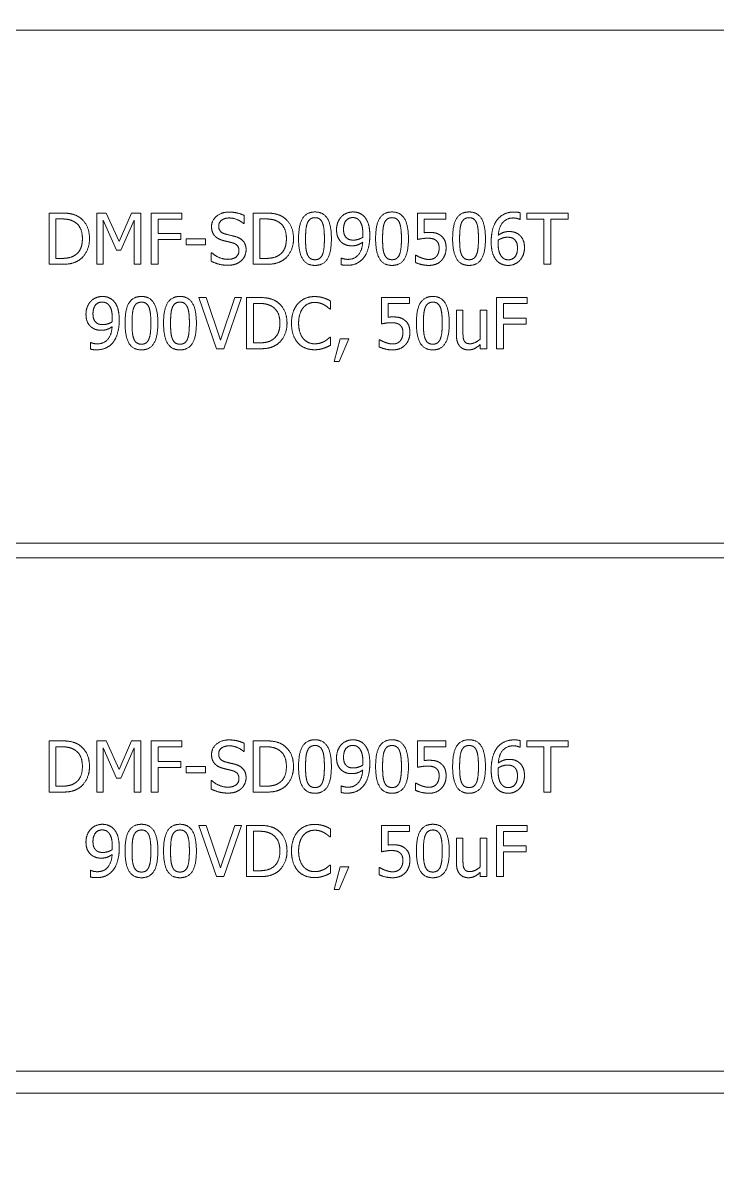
# Model space of a CAD drawing. Header units: millimetres. Extents: x 0 to 8410, y 0 to 5940.
# Drawn here: x 3382.9 to 3430.3, y 3907 to 3984.4 of the extents above; entities that cross this region are included whole.
import ezdxf

# ---------------------------------------------------------------- set-up
doc = ezdxf.new("R2010")
doc.units = ezdxf.units.MM
doc.header["$LTSCALE"] = 10
doc.layers.add('가시적인 것(ISO)', color=3, linetype='Continuous', lineweight=5, true_color=0x00ff00)
doc.layers.add('해치(ISO)', color=7, linetype='Continuous', lineweight=5)

msp = doc.modelspace()

# ---------------------------------------------------------------- hatches: boundary and pattern name
at = {"layer": '해치(ISO)'}
h = msp.add_hatch(dxfattribs=at)
h.set_pattern_fill('ANSI31', color=256, scale=254, angle=14.99998, style=0)
h.set_pattern_definition([(60, (0, 0), (-27.4963, 15.87501), [])])
edge = h.paths.add_edge_path()
edge.add_line((3209.291, 3686.734), (3249.291, 3686.734))
edge.add_line((3249.291, 3686.734), (3249.291, 3688.734))
edge.add_ellipse((3246.291, 3688.734), major_axis=(3, 0), ratio=1, start_angle=0, end_angle=90)
edge.add_line((3246.291, 3691.734), (3218.791, 3691.734))
edge.add_ellipse((3218.791, 3696.234), major_axis=(0, -4.5), ratio=1, start_angle=270, end_angle=360, ccw=False)
edge.add_line((3214.291, 3696.234), (3214.291, 3723.734))
edge.add_ellipse((3211.291, 3723.734), major_axis=(3, 0), ratio=1, start_angle=0, end_angle=90)
edge.add_line((3211.291, 3726.734), (3209.291, 3726.734))
edge.add_line((3209.291, 3726.734), (3209.291, 3686.734))
edge = h.paths.add_edge_path()
edge.add_ellipse((4495.191, 3696.234), major_axis=(4.5, 0), ratio=1, start_angle=270, end_angle=360)
edge.add_line((4499.691, 3696.234), (4499.691, 3723.734))
edge.add_ellipse((4502.691, 3723.734), major_axis=(0, 3), ratio=1, start_angle=0, end_angle=90, ccw=False)
edge.add_line((4502.691, 3726.734), (4504.691, 3726.734))
edge.add_line((4504.691, 3726.734), (4504.691, 3686.734))
edge.add_line((4504.691, 3686.734), (4464.691, 3686.734))
edge.add_line((4464.691, 3686.734), (4464.691, 3688.734))
edge.add_ellipse((4467.691, 3688.734), major_axis=(0, 3), ratio=1, start_angle=0, end_angle=90, ccw=False)
edge.add_line((4467.691, 3691.734), (4495.191, 3691.734))
edge = h.paths.add_edge_path()
edge.add_ellipse((3218.791, 4372.634), major_axis=(-4.5, 0), ratio=1, start_angle=270, end_angle=360)
edge.add_line((3214.291, 4372.634), (3214.291, 4345.134))
edge.add_ellipse((3211.291, 4345.134), major_axis=(0, -3), ratio=1, start_angle=0, end_angle=90, ccw=False)
edge.add_line((3211.291, 4342.134), (3209.291, 4342.134))
edge.add_line((3209.291, 4342.134), (3209.291, 4382.134))
edge.add_line((3209.291, 4382.134), (3249.291, 4382.134))
edge.add_line((3249.291, 4382.134), (3249.291, 4380.134))
edge.add_ellipse((3246.291, 4380.134), major_axis=(0, -3), ratio=1, start_angle=0, end_angle=90, ccw=False)
edge.add_line((3246.291, 4377.134), (3218.791, 4377.134))
edge = h.paths.add_edge_path()
edge.add_line((4467.691, 4377.134), (4495.191, 4377.134))
edge.add_ellipse((4495.191, 4372.634), major_axis=(0, 4.5), ratio=1, start_angle=270, end_angle=360, ccw=False)
edge.add_line((4499.691, 4372.634), (4499.691, 4345.134))
edge.add_ellipse((4502.691, 4345.134), major_axis=(-3, 0), ratio=1, start_angle=0, end_angle=90)
edge.add_line((4502.691, 4342.134), (4504.691, 4342.134))
edge.add_line((4504.691, 4342.134), (4504.691, 4382.134))
edge.add_line((4504.691, 4382.134), (4464.691, 4382.134))
edge.add_line((4464.691, 4382.134), (4464.691, 4380.134))
edge.add_ellipse((4467.691, 4380.134), major_axis=(-3, 0), ratio=1, start_angle=0, end_angle=90)

# ---------------------------------------------------------------- linework, layer by layer
at = {"layer": '가시적인 것(ISO)'}
for p, q in [((3431.241, 3983.934), (3373.741, 3983.934)), ((3384.722, 3971.456), (3385.519, 3971.456)), ((3384.722, 3967.956), (3384.722, 3971.456)), ((3385.542, 3971.053), (3385.187, 3971.053)), ((3385.187, 3971.053), (3385.187, 3968.359)), ((3387.987, 3971.456), (3388.622, 3971.456)), ((3387.987, 3967.956), (3387.987, 3971.456)), ((3388.42, 3970.971), (3388.42, 3967.956)), ((3389.325, 3968.92), (3388.42, 3970.971)), ((3388.622, 3971.456), (3389.495, 3969.508)), ((3389.495, 3969.508), (3390.341, 3971.456)), ((3390.522, 3970.971), (3389.609, 3968.92)), ((3390.341, 3971.456), (3390.987, 3971.456)), ((3390.522, 3967.956), (3390.522, 3970.971)), ((3390.987, 3971.456), (3390.987, 3967.956)), ((3391.696, 3971.456), (3393.79, 3971.456)), ((3391.696, 3967.956), (3391.696, 3971.456)), ((3392.162, 3971.042), (3392.162, 3970.055)), ((3393.79, 3971.042), (3392.162, 3971.042)), ((3393.79, 3971.456), (3393.79, 3971.042)), ((3398.024, 3971.292), (3398.024, 3970.736)), ((3398.634, 3971.456), (3399.431, 3971.456)), ((3398.634, 3967.956), (3398.634, 3971.456)), ((3399.454, 3971.053), (3399.099, 3971.053)), ((3399.099, 3971.053), (3399.099, 3968.359)), ((3409.86, 3971.456), (3411.78, 3971.456)), ((3409.86, 3969.652), (3409.86, 3971.456)), ((3410.311, 3971.045), (3410.311, 3970.112)), ((3411.78, 3971.045), (3410.311, 3971.045)), ((3411.78, 3971.456), (3411.78, 3971.045)), ((3416.84, 3971.022), (3416.82, 3971.022)), ((3416.84, 3971.473), (3416.84, 3971.022)), ((3417.3, 3971.456), (3420.113, 3971.456)), ((3417.3, 3971.042), (3417.3, 3971.456)), ((3418.474, 3971.042), (3417.3, 3971.042)), ((3418.474, 3967.956), (3418.474, 3971.042)), ((3418.939, 3971.042), (3418.939, 3967.956)), ((3420.113, 3971.042), (3418.939, 3971.042)), ((3420.113, 3971.456), (3420.113, 3971.042)), ((3392.162, 3970.055), (3393.722, 3970.055)), ((3393.722, 3970.055), (3393.722, 3969.641)), ((3398.024, 3970.736), (3397.99, 3970.736)), ((3392.162, 3969.641), (3392.162, 3967.956)), ((3393.722, 3969.641), (3392.162, 3969.641)), ((3394.065, 3969.7), (3395.389, 3969.7)), ((3394.065, 3969.275), (3394.065, 3969.7)), ((3395.389, 3969.275), (3394.065, 3969.275)), ((3395.389, 3969.7), (3395.389, 3969.275)), ((3389.609, 3968.92), (3389.325, 3968.92)), ((3395.781, 3968.75), (3395.815, 3968.75)), ((3395.781, 3968.166), (3395.781, 3968.75)), ((3409.715, 3968.577), (3409.749, 3968.577)), ((3409.715, 3968.081), (3409.715, 3968.577)), ((3385.527, 3967.956), (3384.722, 3967.956)), ((3385.187, 3968.359), (3385.542, 3968.359)), ((3388.42, 3967.956), (3387.987, 3967.956)), ((3390.987, 3967.956), (3390.522, 3967.956)), ((3392.162, 3967.956), (3391.696, 3967.956)), ((3399.44, 3967.956), (3398.634, 3967.956)), ((3399.099, 3968.359), (3399.454, 3968.359)), ((3404.633, 3968.387), (3404.655, 3968.387)), ((3404.633, 3967.936), (3404.633, 3968.387)), ((3418.939, 3967.956), (3418.474, 3967.956)), ((3394.944, 3965.693), (3395.443, 3965.693)), ((3396.149, 3962.193), (3394.944, 3965.693)), ((3395.443, 3965.693), (3396.413, 3962.786)), ((3396.413, 3962.786), (3397.383, 3965.693)), ((3397.857, 3965.693), (3396.651, 3962.193)), ((3397.383, 3965.693), (3397.857, 3965.693)), ((3398.192, 3965.693), (3398.989, 3965.693)), ((3398.192, 3962.193), (3398.192, 3965.693)), ((3403.912, 3965.461), (3403.912, 3964.899)), ((3407.39, 3965.693), (3409.31, 3965.693)), ((3407.39, 3963.89), (3407.39, 3965.693)), ((3409.31, 3965.693), (3409.31, 3965.282)), ((3415.243, 3965.693), (3417.337, 3965.693)), ((3415.243, 3962.193), (3415.243, 3965.693)), ((3417.337, 3965.693), (3417.337, 3965.279)), ((3399.011, 3965.291), (3398.657, 3965.291)), ((3398.657, 3965.291), (3398.657, 3962.596)), ((3403.912, 3964.899), (3403.875, 3964.899)), ((3407.841, 3965.282), (3407.841, 3964.349)), ((3409.31, 3965.282), (3407.841, 3965.282)), ((3412.506, 3964.82), (3412.949, 3964.82)), ((3412.506, 3963.115), (3412.506, 3964.82)), ((3412.949, 3964.82), (3412.949, 3963.322)), ((3414.126, 3964.82), (3414.568, 3964.82)), ((3414.126, 3962.857), (3414.126, 3964.82)), ((3414.568, 3964.82), (3414.568, 3962.193)), ((3415.709, 3965.279), (3415.709, 3964.292)), ((3417.337, 3965.279), (3415.709, 3965.279)), ((3415.709, 3964.292), (3417.269, 3964.292)), ((3415.709, 3963.878), (3415.709, 3962.193)), ((3417.269, 3963.878), (3415.709, 3963.878)), ((3417.269, 3964.292), (3417.269, 3963.878)), ((3387.547, 3962.625), (3387.57, 3962.625)), ((3387.547, 3962.174), (3387.547, 3962.625)), ((3398.657, 3962.596), (3399.011, 3962.596)), ((3403.878, 3962.988), (3403.912, 3962.988)), ((3403.912, 3962.988), (3403.912, 3962.432)), ((3404.165, 3961.323), (3404.579, 3962.863)), ((3405.166, 3962.863), (3404.508, 3961.323)), ((3404.579, 3962.863), (3405.166, 3962.863)), ((3407.245, 3962.815), (3407.279, 3962.815)), ((3407.245, 3962.318), (3407.245, 3962.815)), ((3414.126, 3962.193), (3414.126, 3962.483)), ((3396.651, 3962.193), (3396.149, 3962.193)), ((3398.997, 3962.193), (3398.192, 3962.193)), ((3414.568, 3962.193), (3414.126, 3962.193)), ((3415.709, 3962.193), (3415.243, 3962.193)), ((3404.508, 3961.323), (3404.165, 3961.323)), ((3373.741, 3948.934), (3431.241, 3948.934)), ((3431.241, 3947.934), (3373.741, 3947.934)), ((3384.722, 3935.456), (3385.519, 3935.456)), ((3384.722, 3931.956), (3384.722, 3935.456)), ((3387.987, 3935.456), (3388.622, 3935.456)), ((3387.987, 3931.956), (3387.987, 3935.456)), ((3388.622, 3935.456), (3389.495, 3933.508)), ((3389.495, 3933.508), (3390.341, 3935.456)), ((3390.341, 3935.456), (3390.987, 3935.456)), ((3390.987, 3935.456), (3390.987, 3931.956)), ((3391.696, 3935.456), (3393.79, 3935.456)), ((3391.696, 3931.956), (3391.696, 3935.456)), ((3393.79, 3935.456), (3393.79, 3935.042)), ((3398.024, 3935.292), (3398.024, 3934.736)), ((3398.634, 3935.456), (3399.431, 3935.456)), ((3398.634, 3931.956), (3398.634, 3935.456)), ((3409.86, 3935.456), (3411.78, 3935.456)), ((3409.86, 3933.652), (3409.86, 3935.456)), ((3411.78, 3935.456), (3411.78, 3935.045)), ((3416.84, 3935.473), (3416.84, 3935.022)), ((3417.3, 3935.456), (3420.113, 3935.456)), ((3417.3, 3935.042), (3417.3, 3935.456)), ((3420.113, 3935.456), (3420.113, 3935.042)), ((3385.542, 3935.053), (3385.187, 3935.053)), ((3385.187, 3935.053), (3385.187, 3932.359)), ((3388.42, 3934.971), (3388.42, 3931.956)), ((3389.325, 3932.92), (3388.42, 3934.971)), ((3390.522, 3934.971), (3389.609, 3932.92)), ((3390.522, 3931.956), (3390.522, 3934.971)), ((3392.162, 3935.042), (3392.162, 3934.055)), ((3393.79, 3935.042), (3392.162, 3935.042)), ((3398.024, 3934.736), (3397.99, 3934.736)), ((3399.454, 3935.053), (3399.099, 3935.053)), ((3399.099, 3935.053), (3399.099, 3932.359)), ((3410.311, 3935.045), (3410.311, 3934.112)), ((3411.78, 3935.045), (3410.311, 3935.045)), ((3416.84, 3935.022), (3416.82, 3935.022)), ((3418.474, 3935.042), (3417.3, 3935.042)), ((3418.474, 3931.956), (3418.474, 3935.042)), ((3418.939, 3935.042), (3418.939, 3931.956)), ((3420.113, 3935.042), (3418.939, 3935.042)), ((3392.162, 3934.055), (3393.722, 3934.055)), ((3392.162, 3933.641), (3392.162, 3931.956)), ((3393.722, 3933.641), (3392.162, 3933.641)), ((3393.722, 3934.055), (3393.722, 3933.641)), ((3394.065, 3933.7), (3395.389, 3933.7)), ((3394.065, 3933.275), (3394.065, 3933.7)), ((3395.389, 3933.7), (3395.389, 3933.275)), ((3389.609, 3932.92), (3389.325, 3932.92)), ((3395.389, 3933.275), (3394.065, 3933.275)), ((3385.187, 3932.359), (3385.542, 3932.359)), ((3395.781, 3932.75), (3395.815, 3932.75)), ((3395.781, 3932.166), (3395.781, 3932.75)), ((3399.099, 3932.359), (3399.454, 3932.359)), ((3404.633, 3932.387), (3404.655, 3932.387)), ((3404.633, 3931.936), (3404.633, 3932.387)), ((3409.715, 3932.577), (3409.749, 3932.577)), ((3409.715, 3932.081), (3409.715, 3932.577)), ((3385.527, 3931.956), (3384.722, 3931.956)), ((3388.42, 3931.956), (3387.987, 3931.956)), ((3390.987, 3931.956), (3390.522, 3931.956)), ((3392.162, 3931.956), (3391.696, 3931.956)), ((3399.44, 3931.956), (3398.634, 3931.956)), ((3418.939, 3931.956), (3418.474, 3931.956)), ((3394.944, 3929.693), (3395.443, 3929.693)), ((3396.149, 3926.193), (3394.944, 3929.693)), ((3395.443, 3929.693), (3396.413, 3926.786)), ((3396.413, 3926.786), (3397.383, 3929.693)), ((3397.857, 3929.693), (3396.651, 3926.193)), ((3397.383, 3929.693), (3397.857, 3929.693)), ((3398.192, 3929.693), (3398.989, 3929.693)), ((3398.192, 3926.193), (3398.192, 3929.693)), ((3399.011, 3929.291), (3398.657, 3929.291)), ((3398.657, 3929.291), (3398.657, 3926.596)), ((3403.912, 3929.461), (3403.912, 3928.899)), ((3407.39, 3929.693), (3409.31, 3929.693)), ((3407.39, 3927.89), (3407.39, 3929.693)), ((3407.841, 3929.282), (3407.841, 3928.349)), ((3409.31, 3929.282), (3407.841, 3929.282)), ((3409.31, 3929.693), (3409.31, 3929.282)), ((3415.243, 3929.693), (3417.337, 3929.693)), ((3415.243, 3926.193), (3415.243, 3929.693)), ((3415.709, 3929.279), (3415.709, 3928.292)), ((3417.337, 3929.279), (3415.709, 3929.279)), ((3417.337, 3929.693), (3417.337, 3929.279)), ((3403.912, 3928.899), (3403.875, 3928.899)), ((3412.506, 3928.82), (3412.949, 3928.82)), ((3412.506, 3927.115), (3412.506, 3928.82)), ((3412.949, 3928.82), (3412.949, 3927.322)), ((3414.126, 3928.82), (3414.568, 3928.82)), ((3414.126, 3926.857), (3414.126, 3928.82)), ((3414.568, 3928.82), (3414.568, 3926.193)), ((3415.709, 3928.292), (3417.269, 3928.292)), ((3417.269, 3928.292), (3417.269, 3927.878)), ((3415.709, 3927.878), (3415.709, 3926.193)), ((3417.269, 3927.878), (3415.709, 3927.878)), ((3403.878, 3926.988), (3403.912, 3926.988)), ((3403.912, 3926.988), (3403.912, 3926.432)), ((3404.165, 3925.323), (3404.579, 3926.863)), ((3405.166, 3926.863), (3404.508, 3925.323)), ((3404.579, 3926.863), (3405.166, 3926.863)), ((3407.245, 3926.815), (3407.279, 3926.815)), ((3407.245, 3926.318), (3407.245, 3926.815)), ((3387.547, 3926.625), (3387.57, 3926.625)), ((3387.547, 3926.174), (3387.547, 3926.625)), ((3396.651, 3926.193), (3396.149, 3926.193)), ((3398.997, 3926.193), (3398.192, 3926.193)), ((3398.657, 3926.596), (3399.011, 3926.596)), ((3414.126, 3926.193), (3414.126, 3926.483)), ((3414.568, 3926.193), (3414.126, 3926.193)), ((3415.709, 3926.193), (3415.243, 3926.193)), ((3404.508, 3925.323), (3404.165, 3925.323)), ((3373.741, 3912.934), (3431.241, 3912.934)), ((3758.491, 3911.434), (3330.491, 3911.434))]:
    msp.add_line(p, q, dxfattribs=at)
for points in [[(3385.519, 3971.456), (3386.012, 3971.456), (3386.574, 3971.309), (3386.773, 3971.178)], [(3386.466, 3970.843), (3386.279, 3970.954), (3385.856, 3971.053), (3385.542, 3971.053)], [(3386.997, 3969.709), (3386.997, 3970.112), (3386.73, 3970.682), (3386.466, 3970.843)], [(3386.773, 3971.178), (3387.11, 3970.954), (3387.482, 3970.214), (3387.482, 3969.703)], [(3395.806, 3970.517), (3395.806, 3970.943), (3396.47, 3971.518), (3396.983, 3971.518)], [(3397.014, 3971.116), (3396.691, 3971.116), (3396.291, 3970.812), (3396.291, 3970.565)], [(3396.983, 3971.518), (3397.278, 3971.518), (3397.8, 3971.402), (3398.024, 3971.292)], [(3397.99, 3970.736), (3397.823, 3970.889), (3397.301, 3971.116), (3397.014, 3971.116)], [(3399.431, 3971.456), (3399.925, 3971.456), (3400.486, 3971.309), (3400.685, 3971.178)], [(3400.378, 3970.843), (3400.191, 3970.954), (3399.769, 3971.053), (3399.454, 3971.053)], [(3400.909, 3969.709), (3400.909, 3970.112), (3400.642, 3970.682), (3400.378, 3970.843)], [(3400.685, 3971.178), (3401.022, 3970.954), (3401.394, 3970.214), (3401.394, 3969.703)], [(3401.74, 3969.703), (3401.74, 3970.651), (3402.287, 3971.527), (3402.86, 3971.527)], [(3402.86, 3971.138), (3402.664, 3971.138), (3402.412, 3970.954), (3402.338, 3970.77)], [(3402.86, 3971.527), (3403.436, 3971.527), (3403.978, 3970.619), (3403.978, 3969.706)], [(3403.373, 3970.775), (3403.303, 3970.954), (3403.056, 3971.138), (3402.86, 3971.138)], [(3404.329, 3970.319), (3404.329, 3970.588), (3404.505, 3971.036), (3404.658, 3971.198)], [(3404.658, 3971.198), (3404.803, 3971.354), (3405.226, 3971.527), (3405.441, 3971.527)], [(3405.438, 3971.144), (3405.149, 3971.144), (3404.806, 3970.73), (3404.806, 3970.339)], [(3405.878, 3970.946), (3405.776, 3971.059), (3405.563, 3971.144), (3405.438, 3971.144)], [(3405.441, 3971.527), (3405.682, 3971.527), (3406.074, 3971.365), (3406.218, 3971.212)], [(3406.125, 3970.021), (3406.125, 3970.375), (3405.994, 3970.824), (3405.878, 3970.946)], [(3406.218, 3971.212), (3406.4, 3971.019), (3406.598, 3970.395), (3406.598, 3969.916)], [(3406.993, 3969.703), (3406.993, 3970.651), (3407.54, 3971.527), (3408.113, 3971.527)], [(3408.113, 3971.138), (3407.917, 3971.138), (3407.665, 3970.954), (3407.591, 3970.77)], [(3408.113, 3971.527), (3408.689, 3971.527), (3409.23, 3970.619), (3409.23, 3969.706)], [(3408.626, 3970.775), (3408.555, 3970.954), (3408.309, 3971.138), (3408.113, 3971.138)], [(3412.245, 3969.703), (3412.245, 3970.651), (3412.793, 3971.527), (3413.366, 3971.527)], [(3413.366, 3971.138), (3413.17, 3971.138), (3412.918, 3970.954), (3412.844, 3970.77)], [(3413.366, 3971.527), (3413.942, 3971.527), (3414.483, 3970.619), (3414.483, 3969.706)], [(3413.879, 3970.775), (3413.808, 3970.954), (3413.561, 3971.138), (3413.366, 3971.138)], [(3414.875, 3969.493), (3414.875, 3969.95), (3415.062, 3970.685), (3415.258, 3970.957)], [(3415.258, 3970.957), (3415.448, 3971.224), (3416.049, 3971.521), (3416.443, 3971.521)], [(3416.381, 3971.116), (3415.944, 3971.116), (3415.408, 3970.526), (3415.357, 3969.947)], [(3416.82, 3971.022), (3416.755, 3971.056), (3416.517, 3971.116), (3416.381, 3971.116)], [(3416.443, 3971.521), (3416.559, 3971.521), (3416.764, 3971.499), (3416.84, 3971.473)], [(3396.033, 3969.885), (3395.925, 3970.001), (3395.806, 3970.313), (3395.806, 3970.517)], [(3396.291, 3970.565), (3396.291, 3970.344), (3396.527, 3970.08), (3396.748, 3970.021)], [(3402.338, 3970.77), (3402.267, 3970.591), (3402.216, 3970.046), (3402.216, 3969.703)], [(3403.501, 3969.706), (3403.501, 3970.066), (3403.444, 3970.597), (3403.373, 3970.775)], [(3404.709, 3969.425), (3404.522, 3969.57), (3404.329, 3970.01), (3404.329, 3970.319)], [(3404.806, 3970.339), (3404.806, 3970.117), (3404.919, 3969.831), (3405.044, 3969.729)], [(3407.591, 3970.77), (3407.52, 3970.591), (3407.469, 3970.046), (3407.469, 3969.703)], [(3408.754, 3969.706), (3408.754, 3970.066), (3408.697, 3970.597), (3408.626, 3970.775)], [(3410.311, 3970.112), (3410.396, 3970.123), (3410.561, 3970.132), (3410.629, 3970.132)], [(3410.629, 3970.132), (3410.898, 3970.132), (3411.27, 3970.044), (3411.44, 3969.913)], [(3412.844, 3970.77), (3412.773, 3970.591), (3412.722, 3970.046), (3412.722, 3969.703)], [(3414.007, 3969.706), (3414.007, 3970.066), (3413.95, 3970.597), (3413.879, 3970.775)], [(3415.357, 3969.947), (3415.524, 3970.063), (3415.876, 3970.191), (3416.086, 3970.191)], [(3416.086, 3970.191), (3416.29, 3970.191), (3416.596, 3970.109), (3416.764, 3969.984)], [(3386.509, 3968.591), (3386.753, 3968.756), (3386.997, 3969.3), (3386.997, 3969.709)], [(3387.482, 3969.703), (3387.482, 3969.224), (3387.093, 3968.452), (3386.767, 3968.237)], [(3396.612, 3969.576), (3396.43, 3969.624), (3396.144, 3969.768), (3396.033, 3969.885)], [(3397.244, 3969.417), (3397.083, 3969.462), (3396.813, 3969.525), (3396.612, 3969.576)], [(3396.748, 3970.021), (3396.895, 3969.981), (3397.324, 3969.879), (3397.465, 3969.837)], [(3397.675, 3968.881), (3397.675, 3969.091), (3397.468, 3969.352), (3397.244, 3969.417)], [(3397.465, 3969.837), (3397.826, 3969.726), (3398.16, 3969.281), (3398.16, 3968.954)], [(3400.421, 3968.591), (3400.665, 3968.756), (3400.909, 3969.3), (3400.909, 3969.709)], [(3401.394, 3969.703), (3401.394, 3969.224), (3401.005, 3968.452), (3400.679, 3968.237)], [(3402.86, 3967.882), (3402.281, 3967.882), (3401.74, 3968.781), (3401.74, 3969.703)], [(3402.216, 3969.703), (3402.216, 3969.335), (3402.262, 3968.841), (3402.335, 3968.648)], [(3403.978, 3969.706), (3403.978, 3968.764), (3403.43, 3967.882), (3402.86, 3967.882)], [(3403.376, 3968.64), (3403.444, 3968.813), (3403.501, 3969.346), (3403.501, 3969.706)], [(3405.384, 3969.218), (3405.192, 3969.218), (3404.871, 3969.303), (3404.709, 3969.425)], [(3405.044, 3969.729), (3405.135, 3969.655), (3405.359, 3969.607), (3405.489, 3969.607)], [(3405.092, 3968.294), (3405.552, 3968.294), (3406.076, 3968.901), (3406.113, 3969.462)], [(3406.113, 3969.462), (3405.926, 3969.335), (3405.586, 3969.218), (3405.384, 3969.218)], [(3405.489, 3969.607), (3405.64, 3969.607), (3405.986, 3969.712), (3406.116, 3969.8)], [(3406.116, 3969.8), (3406.119, 3969.834), (3406.125, 3969.95), (3406.125, 3970.021)], [(3406.598, 3969.916), (3406.598, 3969.482), (3406.403, 3968.705), (3406.213, 3968.447)], [(3408.113, 3967.882), (3407.534, 3967.882), (3406.993, 3968.781), (3406.993, 3969.703)], [(3407.469, 3969.703), (3407.469, 3969.335), (3407.514, 3968.841), (3407.588, 3968.648)], [(3409.23, 3969.706), (3409.23, 3968.764), (3408.683, 3967.882), (3408.113, 3967.882)], [(3408.629, 3968.64), (3408.697, 3968.813), (3408.754, 3969.346), (3408.754, 3969.706)], [(3410.552, 3969.737), (3410.359, 3969.737), (3409.976, 3969.678), (3409.86, 3969.652)], [(3411.125, 3969.576), (3411.026, 3969.664), (3410.731, 3969.737), (3410.552, 3969.737)], [(3411.324, 3969.071), (3411.324, 3969.258), (3411.222, 3969.496), (3411.125, 3969.576)], [(3411.44, 3969.913), (3411.613, 3969.783), (3411.8, 3969.386), (3411.8, 3969.068)], [(3413.366, 3967.882), (3412.787, 3967.882), (3412.245, 3968.781), (3412.245, 3969.703)], [(3412.722, 3969.703), (3412.722, 3969.335), (3412.767, 3968.841), (3412.841, 3968.648)], [(3414.483, 3969.706), (3414.483, 3968.764), (3413.936, 3967.882), (3413.366, 3967.882)], [(3413.882, 3968.64), (3413.95, 3968.813), (3414.007, 3969.346), (3414.007, 3969.706)], [(3415.26, 3968.2), (3415.079, 3968.39), (3414.875, 3969.028), (3414.875, 3969.493)], [(3415.357, 3969.61), (3415.354, 3969.559), (3415.348, 3969.462), (3415.348, 3969.388)], [(3415.348, 3969.388), (3415.348, 3969.025), (3415.49, 3968.58), (3415.598, 3968.464)], [(3415.981, 3969.803), (3415.816, 3969.803), (3415.507, 3969.703), (3415.357, 3969.61)], [(3416.429, 3969.681), (3416.335, 3969.754), (3416.103, 3969.803), (3415.981, 3969.803)], [(3416.667, 3969.071), (3416.667, 3969.286), (3416.554, 3969.578), (3416.429, 3969.681)], [(3416.764, 3969.984), (3416.957, 3969.839), (3417.144, 3969.391), (3417.144, 3969.091)], [(3385.542, 3968.359), (3385.851, 3968.359), (3386.319, 3968.458), (3386.509, 3968.591)], [(3395.815, 3968.75), (3396.044, 3968.535), (3396.626, 3968.296), (3396.895, 3968.296)], [(3396.895, 3968.296), (3397.281, 3968.296), (3397.675, 3968.617), (3397.675, 3968.881)], [(3398.16, 3968.954), (3398.16, 3968.747), (3397.993, 3968.35), (3397.843, 3968.211)], [(3399.454, 3968.359), (3399.763, 3968.359), (3400.231, 3968.458), (3400.421, 3968.591)], [(3402.335, 3968.648), (3402.403, 3968.467), (3402.656, 3968.271), (3402.86, 3968.271)], [(3402.86, 3968.271), (3403.053, 3968.271), (3403.305, 3968.455), (3403.376, 3968.64)], [(3407.588, 3968.648), (3407.656, 3968.467), (3407.909, 3968.271), (3408.113, 3968.271)], [(3408.113, 3968.271), (3408.306, 3968.271), (3408.558, 3968.455), (3408.629, 3968.64)], [(3409.749, 3968.577), (3409.803, 3968.538), (3410.005, 3968.435), (3410.127, 3968.39)], [(3410.64, 3968.288), (3410.782, 3968.288), (3411.049, 3968.39), (3411.145, 3968.501)], [(3411.145, 3968.501), (3411.233, 3968.606), (3411.324, 3968.884), (3411.324, 3969.071)], [(3411.8, 3969.068), (3411.8, 3968.815), (3411.638, 3968.384), (3411.491, 3968.226)], [(3412.841, 3968.648), (3412.909, 3968.467), (3413.162, 3968.271), (3413.366, 3968.271)], [(3413.366, 3968.271), (3413.559, 3968.271), (3413.811, 3968.455), (3413.882, 3968.64)], [(3416.035, 3968.265), (3416.318, 3968.265), (3416.667, 3968.668), (3416.667, 3969.071)], [(3417.144, 3969.091), (3417.144, 3968.821), (3416.965, 3968.365), (3416.815, 3968.211)], [(3386.767, 3968.237), (3386.5, 3968.07), (3385.953, 3967.956), (3385.527, 3967.956)], [(3396.929, 3967.894), (3396.549, 3967.894), (3396.016, 3968.053), (3395.781, 3968.166)], [(3397.843, 3968.211), (3397.675, 3968.058), (3397.25, 3967.894), (3396.929, 3967.894)], [(3400.679, 3968.237), (3400.412, 3968.07), (3399.865, 3967.956), (3399.44, 3967.956)], [(3405.03, 3967.888), (3404.936, 3967.888), (3404.724, 3967.908), (3404.633, 3967.936)], [(3404.655, 3968.387), (3404.715, 3968.353), (3404.965, 3968.294), (3405.092, 3968.294)], [(3406.213, 3968.447), (3406.011, 3968.174), (3405.444, 3967.888), (3405.03, 3967.888)], [(3410.632, 3967.882), (3410.382, 3967.882), (3409.894, 3967.993), (3409.715, 3968.081)], [(3410.127, 3968.39), (3410.266, 3968.342), (3410.495, 3968.288), (3410.64, 3968.288)], [(3411.491, 3968.226), (3411.343, 3968.067), (3410.904, 3967.882), (3410.632, 3967.882)], [(3416.032, 3967.882), (3415.796, 3967.882), (3415.408, 3968.041), (3415.26, 3968.2)], [(3415.598, 3968.464), (3415.697, 3968.353), (3415.913, 3968.265), (3416.035, 3968.265)], [(3416.815, 3968.211), (3416.659, 3968.05), (3416.267, 3967.882), (3416.032, 3967.882)], [(3387.243, 3964.556), (3387.243, 3964.826), (3387.419, 3965.274), (3387.572, 3965.435)], [(3387.572, 3965.435), (3387.717, 3965.591), (3388.14, 3965.764), (3388.355, 3965.764)], [(3388.352, 3965.381), (3388.063, 3965.381), (3387.72, 3964.967), (3387.72, 3964.576)], [(3388.792, 3965.183), (3388.69, 3965.296), (3388.477, 3965.381), (3388.352, 3965.381)], [(3388.355, 3965.764), (3388.596, 3965.764), (3388.988, 3965.603), (3389.132, 3965.45)], [(3389.132, 3965.45), (3389.314, 3965.257), (3389.512, 3964.633), (3389.512, 3964.153)], [(3389.907, 3963.941), (3389.907, 3964.888), (3390.454, 3965.764), (3391.027, 3965.764)], [(3391.027, 3965.764), (3391.603, 3965.764), (3392.145, 3964.857), (3392.145, 3963.943)], [(3392.533, 3963.941), (3392.533, 3964.888), (3393.081, 3965.764), (3393.653, 3965.764)], [(3393.653, 3965.764), (3394.229, 3965.764), (3394.771, 3964.857), (3394.771, 3963.943)], [(3398.989, 3965.693), (3399.482, 3965.693), (3400.044, 3965.546), (3400.242, 3965.415)], [(3400.242, 3965.415), (3400.58, 3965.191), (3400.951, 3964.451), (3400.951, 3963.941)], [(3401.694, 3965.274), (3401.904, 3965.509), (3402.477, 3965.756), (3402.832, 3965.756)], [(3402.832, 3965.756), (3403.008, 3965.756), (3403.317, 3965.705), (3403.447, 3965.665)], [(3403.447, 3965.665), (3403.561, 3965.628), (3403.796, 3965.523), (3403.912, 3965.461)], [(3409.775, 3963.941), (3409.775, 3964.888), (3410.322, 3965.764), (3410.895, 3965.764)], [(3410.895, 3965.764), (3411.471, 3965.764), (3412.013, 3964.857), (3412.013, 3963.943)], [(3389.039, 3964.258), (3389.039, 3964.613), (3388.908, 3965.061), (3388.792, 3965.183)], [(3390.505, 3965.007), (3390.434, 3964.828), (3390.383, 3964.284), (3390.383, 3963.941)], [(3391.027, 3965.376), (3390.831, 3965.376), (3390.579, 3965.191), (3390.505, 3965.007)], [(3391.54, 3965.013), (3391.469, 3965.191), (3391.223, 3965.376), (3391.027, 3965.376)], [(3391.668, 3963.943), (3391.668, 3964.304), (3391.611, 3964.834), (3391.54, 3965.013)], [(3393.132, 3965.007), (3393.061, 3964.828), (3393.01, 3964.284), (3393.01, 3963.941)], [(3393.653, 3965.376), (3393.458, 3965.376), (3393.205, 3965.191), (3393.132, 3965.007)], [(3394.167, 3965.013), (3394.096, 3965.191), (3393.849, 3965.376), (3393.653, 3965.376)], [(3394.294, 3963.943), (3394.294, 3964.304), (3394.238, 3964.834), (3394.167, 3965.013)], [(3399.936, 3965.081), (3399.749, 3965.191), (3399.326, 3965.291), (3399.011, 3965.291)], [(3400.466, 3963.946), (3400.466, 3964.349), (3400.2, 3964.919), (3399.936, 3965.081)], [(3401.258, 3963.941), (3401.258, 3964.38), (3401.482, 3965.033), (3401.694, 3965.274)], [(3402.055, 3964.999), (3401.907, 3964.82), (3401.743, 3964.278), (3401.743, 3963.941)], [(3402.829, 3965.359), (3402.605, 3965.359), (3402.205, 3965.174), (3402.055, 3964.999)], [(3403.481, 3965.191), (3403.348, 3965.265), (3403.033, 3965.359), (3402.829, 3965.359)], [(3403.875, 3964.899), (3403.813, 3964.956), (3403.62, 3965.115), (3403.481, 3965.191)], [(3410.373, 3965.007), (3410.303, 3964.828), (3410.252, 3964.284), (3410.252, 3963.941)], [(3410.895, 3965.376), (3410.7, 3965.376), (3410.447, 3965.191), (3410.373, 3965.007)], [(3411.409, 3965.013), (3411.338, 3965.191), (3411.091, 3965.376), (3410.895, 3965.376)], [(3411.536, 3963.943), (3411.536, 3964.304), (3411.48, 3964.834), (3411.409, 3965.013)], [(3387.623, 3963.663), (3387.436, 3963.807), (3387.243, 3964.247), (3387.243, 3964.556)], [(3387.72, 3964.576), (3387.72, 3964.355), (3387.833, 3964.068), (3387.958, 3963.966)], [(3387.958, 3963.966), (3388.049, 3963.892), (3388.273, 3963.844), (3388.403, 3963.844)], [(3388.403, 3963.844), (3388.554, 3963.844), (3388.9, 3963.949), (3389.03, 3964.037)], [(3389.03, 3964.037), (3389.033, 3964.071), (3389.039, 3964.187), (3389.039, 3964.258)], [(3389.512, 3964.153), (3389.512, 3963.719), (3389.317, 3962.942), (3389.127, 3962.684)], [(3391.027, 3962.12), (3390.448, 3962.12), (3389.907, 3963.019), (3389.907, 3963.941)], [(3390.383, 3963.941), (3390.383, 3963.572), (3390.429, 3963.078), (3390.502, 3962.885)], [(3392.145, 3963.943), (3392.145, 3963.002), (3391.597, 3962.12), (3391.027, 3962.12)], [(3391.543, 3962.877), (3391.611, 3963.05), (3391.668, 3963.583), (3391.668, 3963.943)], [(3393.653, 3962.12), (3393.075, 3962.12), (3392.533, 3963.019), (3392.533, 3963.941)], [(3393.01, 3963.941), (3393.01, 3963.572), (3393.055, 3963.078), (3393.129, 3962.885)], [(3394.771, 3963.943), (3394.771, 3963.002), (3394.224, 3962.12), (3393.653, 3962.12)], [(3394.17, 3962.877), (3394.238, 3963.05), (3394.294, 3963.583), (3394.294, 3963.943)], [(3399.978, 3962.829), (3400.222, 3962.993), (3400.466, 3963.538), (3400.466, 3963.946)], [(3400.951, 3963.941), (3400.951, 3963.461), (3400.563, 3962.69), (3400.237, 3962.474)], [(3401.697, 3962.591), (3401.487, 3962.817), (3401.258, 3963.498), (3401.258, 3963.941)], [(3401.743, 3963.941), (3401.743, 3963.58), (3401.916, 3963.061), (3402.066, 3962.883)], [(3408.082, 3963.975), (3407.889, 3963.975), (3407.506, 3963.915), (3407.39, 3963.89)], [(3407.841, 3964.349), (3407.926, 3964.36), (3408.09, 3964.369), (3408.158, 3964.369)], [(3408.655, 3963.813), (3408.555, 3963.901), (3408.26, 3963.975), (3408.082, 3963.975)], [(3408.158, 3964.369), (3408.428, 3964.369), (3408.799, 3964.281), (3408.969, 3964.15)], [(3408.969, 3964.15), (3409.143, 3964.02), (3409.33, 3963.623), (3409.33, 3963.305)], [(3410.895, 3962.12), (3410.317, 3962.12), (3409.775, 3963.019), (3409.775, 3963.941)], [(3410.252, 3963.941), (3410.252, 3963.572), (3410.297, 3963.078), (3410.371, 3962.885)], [(3412.013, 3963.943), (3412.013, 3963.002), (3411.465, 3962.12), (3410.895, 3962.12)], [(3411.412, 3962.877), (3411.48, 3963.05), (3411.536, 3963.583), (3411.536, 3963.943)], [(3388.299, 3963.456), (3388.106, 3963.456), (3387.785, 3963.541), (3387.623, 3963.663)], [(3388.006, 3962.531), (3388.466, 3962.531), (3388.991, 3963.138), (3389.027, 3963.7)], [(3389.027, 3963.7), (3388.84, 3963.572), (3388.5, 3963.456), (3388.299, 3963.456)], [(3408.853, 3963.308), (3408.853, 3963.495), (3408.751, 3963.734), (3408.655, 3963.813)], [(3408.675, 3962.738), (3408.762, 3962.843), (3408.853, 3963.121), (3408.853, 3963.308)], [(3409.33, 3963.305), (3409.33, 3963.053), (3409.168, 3962.622), (3409.021, 3962.463)], [(3412.745, 3962.355), (3412.631, 3962.477), (3412.506, 3962.849), (3412.506, 3963.115)], [(3412.949, 3963.322), (3412.949, 3963.112), (3412.98, 3962.837), (3413.034, 3962.735)], [(3387.57, 3962.625), (3387.629, 3962.591), (3387.879, 3962.531), (3388.006, 3962.531)], [(3389.127, 3962.684), (3388.925, 3962.412), (3388.358, 3962.125), (3387.944, 3962.125)], [(3390.502, 3962.885), (3390.57, 3962.704), (3390.823, 3962.508), (3391.027, 3962.508)], [(3391.027, 3962.508), (3391.22, 3962.508), (3391.472, 3962.693), (3391.543, 3962.877)], [(3393.129, 3962.885), (3393.197, 3962.704), (3393.449, 3962.508), (3393.653, 3962.508)], [(3393.653, 3962.508), (3393.846, 3962.508), (3394.099, 3962.693), (3394.17, 3962.877)], [(3400.237, 3962.474), (3399.97, 3962.307), (3399.422, 3962.193), (3398.997, 3962.193)], [(3399.011, 3962.596), (3399.32, 3962.596), (3399.788, 3962.695), (3399.978, 3962.829)], [(3402.823, 3962.131), (3402.483, 3962.131), (3401.907, 3962.361), (3401.697, 3962.591)], [(3402.066, 3962.883), (3402.213, 3962.71), (3402.608, 3962.534), (3402.829, 3962.534)], [(3402.829, 3962.534), (3403.03, 3962.534), (3403.373, 3962.633), (3403.507, 3962.707)], [(3403.912, 3962.432), (3403.796, 3962.378), (3403.592, 3962.279), (3403.447, 3962.233)], [(3403.507, 3962.707), (3403.634, 3962.781), (3403.824, 3962.934), (3403.878, 3962.988)], [(3408.161, 3962.12), (3407.912, 3962.12), (3407.424, 3962.23), (3407.245, 3962.318)], [(3407.279, 3962.815), (3407.333, 3962.775), (3407.534, 3962.673), (3407.656, 3962.627)], [(3407.656, 3962.627), (3407.795, 3962.579), (3408.025, 3962.525), (3408.17, 3962.525)], [(3409.021, 3962.463), (3408.873, 3962.304), (3408.433, 3962.12), (3408.161, 3962.12)], [(3408.17, 3962.525), (3408.311, 3962.525), (3408.578, 3962.627), (3408.675, 3962.738)], [(3410.371, 3962.885), (3410.439, 3962.704), (3410.691, 3962.508), (3410.895, 3962.508)], [(3410.895, 3962.508), (3411.088, 3962.508), (3411.341, 3962.693), (3411.412, 3962.877)], [(3413.329, 3962.12), (3413.159, 3962.12), (3412.855, 3962.233), (3412.745, 3962.355)], [(3413.034, 3962.735), (3413.088, 3962.633), (3413.272, 3962.539), (3413.445, 3962.539)], [(3414.126, 3962.483), (3413.922, 3962.304), (3413.556, 3962.12), (3413.329, 3962.12)], [(3413.445, 3962.539), (3413.607, 3962.539), (3413.973, 3962.724), (3414.126, 3962.857)], [(3387.944, 3962.125), (3387.85, 3962.125), (3387.638, 3962.145), (3387.547, 3962.174)], [(3403.447, 3962.233), (3403.294, 3962.182), (3403.033, 3962.131), (3402.823, 3962.131)], [(3385.519, 3935.456), (3386.012, 3935.456), (3386.574, 3935.309), (3386.773, 3935.178)], [(3386.773, 3935.178), (3387.11, 3934.954), (3387.482, 3934.214), (3387.482, 3933.703)], [(3395.806, 3934.517), (3395.806, 3934.943), (3396.47, 3935.518), (3396.983, 3935.518)], [(3396.983, 3935.518), (3397.278, 3935.518), (3397.8, 3935.402), (3398.024, 3935.292)], [(3399.431, 3935.456), (3399.925, 3935.456), (3400.486, 3935.309), (3400.685, 3935.178)], [(3400.685, 3935.178), (3401.022, 3934.954), (3401.394, 3934.214), (3401.394, 3933.703)], [(3401.74, 3933.703), (3401.74, 3934.651), (3402.287, 3935.527), (3402.86, 3935.527)], [(3402.86, 3935.527), (3403.436, 3935.527), (3403.978, 3934.619), (3403.978, 3933.706)], [(3404.329, 3934.319), (3404.329, 3934.588), (3404.505, 3935.036), (3404.658, 3935.198)], [(3404.658, 3935.198), (3404.803, 3935.354), (3405.226, 3935.527), (3405.441, 3935.527)], [(3405.441, 3935.527), (3405.682, 3935.527), (3406.074, 3935.365), (3406.218, 3935.212)], [(3406.218, 3935.212), (3406.4, 3935.019), (3406.598, 3934.395), (3406.598, 3933.916)], [(3406.993, 3933.703), (3406.993, 3934.651), (3407.54, 3935.527), (3408.113, 3935.527)], [(3408.113, 3935.527), (3408.689, 3935.527), (3409.23, 3934.619), (3409.23, 3933.706)], [(3412.245, 3933.703), (3412.245, 3934.651), (3412.793, 3935.527), (3413.366, 3935.527)], [(3413.366, 3935.527), (3413.942, 3935.527), (3414.483, 3934.619), (3414.483, 3933.706)], [(3415.258, 3934.957), (3415.448, 3935.224), (3416.049, 3935.521), (3416.443, 3935.521)], [(3416.443, 3935.521), (3416.559, 3935.521), (3416.764, 3935.499), (3416.84, 3935.473)], [(3386.466, 3934.843), (3386.279, 3934.954), (3385.856, 3935.053), (3385.542, 3935.053)], [(3386.997, 3933.709), (3386.997, 3934.112), (3386.73, 3934.682), (3386.466, 3934.843)], [(3396.033, 3933.885), (3395.925, 3934.001), (3395.806, 3934.313), (3395.806, 3934.517)], [(3397.014, 3935.116), (3396.691, 3935.116), (3396.291, 3934.812), (3396.291, 3934.565)], [(3396.291, 3934.565), (3396.291, 3934.344), (3396.527, 3934.08), (3396.748, 3934.021)], [(3397.99, 3934.736), (3397.823, 3934.889), (3397.301, 3935.116), (3397.014, 3935.116)], [(3400.378, 3934.843), (3400.191, 3934.954), (3399.769, 3935.053), (3399.454, 3935.053)], [(3400.909, 3933.709), (3400.909, 3934.112), (3400.642, 3934.682), (3400.378, 3934.843)], [(3402.338, 3934.77), (3402.267, 3934.591), (3402.216, 3934.046), (3402.216, 3933.703)], [(3402.86, 3935.138), (3402.664, 3935.138), (3402.412, 3934.954), (3402.338, 3934.77)], [(3403.373, 3934.775), (3403.303, 3934.954), (3403.056, 3935.138), (3402.86, 3935.138)], [(3403.501, 3933.706), (3403.501, 3934.066), (3403.444, 3934.597), (3403.373, 3934.775)], [(3405.438, 3935.144), (3405.149, 3935.144), (3404.806, 3934.73), (3404.806, 3934.339)], [(3405.878, 3934.946), (3405.776, 3935.059), (3405.563, 3935.144), (3405.438, 3935.144)], [(3406.125, 3934.021), (3406.125, 3934.375), (3405.994, 3934.824), (3405.878, 3934.946)], [(3407.591, 3934.77), (3407.52, 3934.591), (3407.469, 3934.046), (3407.469, 3933.703)], [(3408.113, 3935.138), (3407.917, 3935.138), (3407.665, 3934.954), (3407.591, 3934.77)], [(3408.626, 3934.775), (3408.555, 3934.954), (3408.309, 3935.138), (3408.113, 3935.138)], [(3408.754, 3933.706), (3408.754, 3934.066), (3408.697, 3934.597), (3408.626, 3934.775)], [(3412.844, 3934.77), (3412.773, 3934.591), (3412.722, 3934.046), (3412.722, 3933.703)], [(3413.366, 3935.138), (3413.17, 3935.138), (3412.918, 3934.954), (3412.844, 3934.77)], [(3413.879, 3934.775), (3413.808, 3934.954), (3413.561, 3935.138), (3413.366, 3935.138)], [(3414.007, 3933.706), (3414.007, 3934.066), (3413.95, 3934.597), (3413.879, 3934.775)], [(3414.875, 3933.493), (3414.875, 3933.95), (3415.062, 3934.685), (3415.258, 3934.957)], [(3416.381, 3935.116), (3415.944, 3935.116), (3415.408, 3934.526), (3415.357, 3933.947)], [(3416.82, 3935.022), (3416.755, 3935.056), (3416.517, 3935.116), (3416.381, 3935.116)], [(3386.509, 3932.591), (3386.753, 3932.756), (3386.997, 3933.3), (3386.997, 3933.709)], [(3387.482, 3933.703), (3387.482, 3933.224), (3387.093, 3932.452), (3386.767, 3932.237)], [(3396.612, 3933.576), (3396.43, 3933.624), (3396.144, 3933.768), (3396.033, 3933.885)], [(3396.748, 3934.021), (3396.895, 3933.981), (3397.324, 3933.879), (3397.465, 3933.837)], [(3397.465, 3933.837), (3397.826, 3933.726), (3398.16, 3933.281), (3398.16, 3932.954)], [(3400.421, 3932.591), (3400.665, 3932.756), (3400.909, 3933.3), (3400.909, 3933.709)], [(3401.394, 3933.703), (3401.394, 3933.224), (3401.005, 3932.452), (3400.679, 3932.237)], [(3402.86, 3931.882), (3402.281, 3931.882), (3401.74, 3932.781), (3401.74, 3933.703)], [(3402.216, 3933.703), (3402.216, 3933.335), (3402.262, 3932.841), (3402.335, 3932.648)], [(3403.978, 3933.706), (3403.978, 3932.764), (3403.43, 3931.882), (3402.86, 3931.882)], [(3403.376, 3932.64), (3403.444, 3932.813), (3403.501, 3933.346), (3403.501, 3933.706)], [(3404.709, 3933.425), (3404.522, 3933.57), (3404.329, 3934.01), (3404.329, 3934.319)], [(3404.806, 3934.339), (3404.806, 3934.117), (3404.919, 3933.831), (3405.044, 3933.729)], [(3405.044, 3933.729), (3405.135, 3933.655), (3405.359, 3933.607), (3405.489, 3933.607)], [(3405.489, 3933.607), (3405.64, 3933.607), (3405.986, 3933.712), (3406.116, 3933.8)], [(3406.116, 3933.8), (3406.119, 3933.834), (3406.125, 3933.95), (3406.125, 3934.021)], [(3406.598, 3933.916), (3406.598, 3933.482), (3406.403, 3932.705), (3406.213, 3932.447)], [(3408.113, 3931.882), (3407.534, 3931.882), (3406.993, 3932.781), (3406.993, 3933.703)], [(3407.469, 3933.703), (3407.469, 3933.335), (3407.514, 3932.841), (3407.588, 3932.648)], [(3409.23, 3933.706), (3409.23, 3932.764), (3408.683, 3931.882), (3408.113, 3931.882)], [(3408.629, 3932.64), (3408.697, 3932.813), (3408.754, 3933.346), (3408.754, 3933.706)], [(3410.552, 3933.737), (3410.359, 3933.737), (3409.976, 3933.678), (3409.86, 3933.652)], [(3410.311, 3934.112), (3410.396, 3934.123), (3410.561, 3934.132), (3410.629, 3934.132)], [(3411.125, 3933.576), (3411.026, 3933.664), (3410.731, 3933.737), (3410.552, 3933.737)], [(3410.629, 3934.132), (3410.898, 3934.132), (3411.27, 3934.044), (3411.44, 3933.913)], [(3411.44, 3933.913), (3411.613, 3933.783), (3411.8, 3933.386), (3411.8, 3933.068)], [(3413.366, 3931.882), (3412.787, 3931.882), (3412.245, 3932.781), (3412.245, 3933.703)], [(3412.722, 3933.703), (3412.722, 3933.335), (3412.767, 3932.841), (3412.841, 3932.648)], [(3414.483, 3933.706), (3414.483, 3932.764), (3413.936, 3931.882), (3413.366, 3931.882)], [(3413.882, 3932.64), (3413.95, 3932.813), (3414.007, 3933.346), (3414.007, 3933.706)], [(3415.357, 3933.947), (3415.524, 3934.063), (3415.876, 3934.191), (3416.086, 3934.191)], [(3415.981, 3933.803), (3415.816, 3933.803), (3415.507, 3933.703), (3415.357, 3933.61)], [(3416.429, 3933.681), (3416.335, 3933.754), (3416.103, 3933.803), (3415.981, 3933.803)], [(3416.086, 3934.191), (3416.29, 3934.191), (3416.596, 3934.109), (3416.764, 3933.984)], [(3416.667, 3933.071), (3416.667, 3933.286), (3416.554, 3933.578), (3416.429, 3933.681)], [(3416.764, 3933.984), (3416.957, 3933.839), (3417.144, 3933.391), (3417.144, 3933.091)], [(3397.244, 3933.417), (3397.083, 3933.462), (3396.813, 3933.525), (3396.612, 3933.576)], [(3396.895, 3932.296), (3397.281, 3932.296), (3397.675, 3932.617), (3397.675, 3932.881)], [(3397.675, 3932.881), (3397.675, 3933.091), (3397.468, 3933.352), (3397.244, 3933.417)], [(3398.16, 3932.954), (3398.16, 3932.747), (3397.993, 3932.35), (3397.843, 3932.211)], [(3405.384, 3933.218), (3405.192, 3933.218), (3404.871, 3933.303), (3404.709, 3933.425)], [(3405.092, 3932.294), (3405.552, 3932.294), (3406.076, 3932.901), (3406.113, 3933.462)], [(3406.113, 3933.462), (3405.926, 3933.335), (3405.586, 3933.218), (3405.384, 3933.218)], [(3411.324, 3933.071), (3411.324, 3933.258), (3411.222, 3933.496), (3411.125, 3933.576)], [(3411.145, 3932.501), (3411.233, 3932.606), (3411.324, 3932.884), (3411.324, 3933.071)], [(3411.8, 3933.068), (3411.8, 3932.815), (3411.638, 3932.384), (3411.491, 3932.226)], [(3415.26, 3932.2), (3415.079, 3932.39), (3414.875, 3933.028), (3414.875, 3933.493)], [(3415.357, 3933.61), (3415.354, 3933.559), (3415.348, 3933.462), (3415.348, 3933.388)], [(3415.348, 3933.388), (3415.348, 3933.025), (3415.49, 3932.58), (3415.598, 3932.464)], [(3416.035, 3932.265), (3416.318, 3932.265), (3416.667, 3932.668), (3416.667, 3933.071)], [(3417.144, 3933.091), (3417.144, 3932.821), (3416.965, 3932.365), (3416.815, 3932.211)], [(3386.767, 3932.237), (3386.5, 3932.07), (3385.953, 3931.956), (3385.527, 3931.956)], [(3385.542, 3932.359), (3385.851, 3932.359), (3386.319, 3932.458), (3386.509, 3932.591)], [(3396.929, 3931.894), (3396.549, 3931.894), (3396.016, 3932.053), (3395.781, 3932.166)], [(3395.815, 3932.75), (3396.044, 3932.535), (3396.626, 3932.296), (3396.895, 3932.296)], [(3397.843, 3932.211), (3397.675, 3932.058), (3397.25, 3931.894), (3396.929, 3931.894)], [(3400.679, 3932.237), (3400.412, 3932.07), (3399.865, 3931.956), (3399.44, 3931.956)], [(3399.454, 3932.359), (3399.763, 3932.359), (3400.231, 3932.458), (3400.421, 3932.591)], [(3402.335, 3932.648), (3402.403, 3932.467), (3402.656, 3932.271), (3402.86, 3932.271)], [(3402.86, 3932.271), (3403.053, 3932.271), (3403.305, 3932.455), (3403.376, 3932.64)], [(3404.655, 3932.387), (3404.715, 3932.353), (3404.965, 3932.294), (3405.092, 3932.294)], [(3406.213, 3932.447), (3406.011, 3932.174), (3405.444, 3931.888), (3405.03, 3931.888)], [(3407.588, 3932.648), (3407.656, 3932.467), (3407.909, 3932.271), (3408.113, 3932.271)], [(3408.113, 3932.271), (3408.306, 3932.271), (3408.558, 3932.455), (3408.629, 3932.64)], [(3410.632, 3931.882), (3410.382, 3931.882), (3409.894, 3931.993), (3409.715, 3932.081)], [(3409.749, 3932.577), (3409.803, 3932.538), (3410.005, 3932.435), (3410.127, 3932.39)], [(3410.127, 3932.39), (3410.266, 3932.342), (3410.495, 3932.288), (3410.64, 3932.288)], [(3411.491, 3932.226), (3411.343, 3932.067), (3410.904, 3931.882), (3410.632, 3931.882)], [(3410.64, 3932.288), (3410.782, 3932.288), (3411.049, 3932.39), (3411.145, 3932.501)], [(3412.841, 3932.648), (3412.909, 3932.467), (3413.162, 3932.271), (3413.366, 3932.271)], [(3413.366, 3932.271), (3413.559, 3932.271), (3413.811, 3932.455), (3413.882, 3932.64)], [(3416.032, 3931.882), (3415.796, 3931.882), (3415.408, 3932.041), (3415.26, 3932.2)], [(3415.598, 3932.464), (3415.697, 3932.353), (3415.913, 3932.265), (3416.035, 3932.265)], [(3416.815, 3932.211), (3416.659, 3932.05), (3416.267, 3931.882), (3416.032, 3931.882)], [(3405.03, 3931.888), (3404.936, 3931.888), (3404.724, 3931.908), (3404.633, 3931.936)], [(3387.572, 3929.435), (3387.717, 3929.591), (3388.14, 3929.764), (3388.355, 3929.764)], [(3388.355, 3929.764), (3388.596, 3929.764), (3388.988, 3929.603), (3389.132, 3929.45)], [(3389.907, 3927.941), (3389.907, 3928.888), (3390.454, 3929.764), (3391.027, 3929.764)], [(3391.027, 3929.764), (3391.603, 3929.764), (3392.145, 3928.857), (3392.145, 3927.943)], [(3392.533, 3927.941), (3392.533, 3928.888), (3393.081, 3929.764), (3393.653, 3929.764)], [(3393.653, 3929.764), (3394.229, 3929.764), (3394.771, 3928.857), (3394.771, 3927.943)], [(3401.694, 3929.274), (3401.904, 3929.509), (3402.477, 3929.756), (3402.832, 3929.756)], [(3402.832, 3929.756), (3403.008, 3929.756), (3403.317, 3929.705), (3403.447, 3929.665)], [(3409.775, 3927.941), (3409.775, 3928.888), (3410.322, 3929.764), (3410.895, 3929.764)], [(3410.895, 3929.764), (3411.471, 3929.764), (3412.013, 3928.857), (3412.013, 3927.943)], [(3387.243, 3928.556), (3387.243, 3928.826), (3387.419, 3929.274), (3387.572, 3929.435)], [(3388.352, 3929.381), (3388.063, 3929.381), (3387.72, 3928.967), (3387.72, 3928.576)], [(3388.792, 3929.183), (3388.69, 3929.296), (3388.477, 3929.381), (3388.352, 3929.381)], [(3389.039, 3928.258), (3389.039, 3928.613), (3388.908, 3929.061), (3388.792, 3929.183)], [(3389.132, 3929.45), (3389.314, 3929.257), (3389.512, 3928.633), (3389.512, 3928.153)], [(3390.505, 3929.007), (3390.434, 3928.828), (3390.383, 3928.284), (3390.383, 3927.941)], [(3391.027, 3929.376), (3390.831, 3929.376), (3390.579, 3929.191), (3390.505, 3929.007)], [(3391.54, 3929.013), (3391.469, 3929.191), (3391.223, 3929.376), (3391.027, 3929.376)], [(3391.668, 3927.943), (3391.668, 3928.304), (3391.611, 3928.834), (3391.54, 3929.013)], [(3393.132, 3929.007), (3393.061, 3928.828), (3393.01, 3928.284), (3393.01, 3927.941)], [(3393.653, 3929.376), (3393.458, 3929.376), (3393.205, 3929.191), (3393.132, 3929.007)], [(3394.167, 3929.013), (3394.096, 3929.191), (3393.849, 3929.376), (3393.653, 3929.376)], [(3394.294, 3927.943), (3394.294, 3928.304), (3394.238, 3928.834), (3394.167, 3929.013)], [(3398.989, 3929.693), (3399.482, 3929.693), (3400.044, 3929.546), (3400.242, 3929.415)], [(3399.936, 3929.081), (3399.749, 3929.191), (3399.326, 3929.291), (3399.011, 3929.291)], [(3400.466, 3927.946), (3400.466, 3928.349), (3400.2, 3928.919), (3399.936, 3929.081)], [(3400.242, 3929.415), (3400.58, 3929.191), (3400.951, 3928.451), (3400.951, 3927.941)], [(3401.258, 3927.941), (3401.258, 3928.38), (3401.482, 3929.033), (3401.694, 3929.274)], [(3402.055, 3928.999), (3401.907, 3928.82), (3401.743, 3928.278), (3401.743, 3927.941)], [(3402.829, 3929.359), (3402.605, 3929.359), (3402.205, 3929.174), (3402.055, 3928.999)], [(3403.481, 3929.191), (3403.348, 3929.265), (3403.033, 3929.359), (3402.829, 3929.359)], [(3403.447, 3929.665), (3403.561, 3929.628), (3403.796, 3929.523), (3403.912, 3929.461)], [(3403.875, 3928.899), (3403.813, 3928.956), (3403.62, 3929.115), (3403.481, 3929.191)], [(3410.373, 3929.007), (3410.303, 3928.828), (3410.252, 3928.284), (3410.252, 3927.941)], [(3410.895, 3929.376), (3410.7, 3929.376), (3410.447, 3929.191), (3410.373, 3929.007)], [(3411.409, 3929.013), (3411.338, 3929.191), (3411.091, 3929.376), (3410.895, 3929.376)], [(3411.536, 3927.943), (3411.536, 3928.304), (3411.48, 3928.834), (3411.409, 3929.013)], [(3387.623, 3927.663), (3387.436, 3927.807), (3387.243, 3928.247), (3387.243, 3928.556)], [(3387.72, 3928.576), (3387.72, 3928.355), (3387.833, 3928.068), (3387.958, 3927.966)], [(3389.03, 3928.037), (3389.033, 3928.071), (3389.039, 3928.187), (3389.039, 3928.258)], [(3407.841, 3928.349), (3407.926, 3928.36), (3408.09, 3928.369), (3408.158, 3928.369)], [(3408.158, 3928.369), (3408.428, 3928.369), (3408.799, 3928.281), (3408.969, 3928.15)], [(3388.299, 3927.456), (3388.106, 3927.456), (3387.785, 3927.541), (3387.623, 3927.663)], [(3387.958, 3927.966), (3388.049, 3927.892), (3388.273, 3927.844), (3388.403, 3927.844)], [(3388.006, 3926.531), (3388.466, 3926.531), (3388.991, 3927.138), (3389.027, 3927.7)], [(3389.027, 3927.7), (3388.84, 3927.572), (3388.5, 3927.456), (3388.299, 3927.456)], [(3388.403, 3927.844), (3388.554, 3927.844), (3388.9, 3927.949), (3389.03, 3928.037)], [(3389.512, 3928.153), (3389.512, 3927.719), (3389.317, 3926.942), (3389.127, 3926.684)], [(3391.027, 3926.12), (3390.448, 3926.12), (3389.907, 3927.019), (3389.907, 3927.941)], [(3390.383, 3927.941), (3390.383, 3927.572), (3390.429, 3927.078), (3390.502, 3926.885)], [(3392.145, 3927.943), (3392.145, 3927.002), (3391.597, 3926.12), (3391.027, 3926.12)], [(3391.543, 3926.877), (3391.611, 3927.05), (3391.668, 3927.583), (3391.668, 3927.943)], [(3393.653, 3926.12), (3393.075, 3926.12), (3392.533, 3927.019), (3392.533, 3927.941)], [(3393.01, 3927.941), (3393.01, 3927.572), (3393.055, 3927.078), (3393.129, 3926.885)], [(3394.771, 3927.943), (3394.771, 3927.002), (3394.224, 3926.12), (3393.653, 3926.12)], [(3394.17, 3926.877), (3394.238, 3927.05), (3394.294, 3927.583), (3394.294, 3927.943)], [(3399.978, 3926.829), (3400.222, 3926.993), (3400.466, 3927.538), (3400.466, 3927.946)], [(3400.951, 3927.941), (3400.951, 3927.461), (3400.563, 3926.69), (3400.237, 3926.474)], [(3401.697, 3926.591), (3401.487, 3926.817), (3401.258, 3927.498), (3401.258, 3927.941)], [(3401.743, 3927.941), (3401.743, 3927.58), (3401.916, 3927.061), (3402.066, 3926.883)], [(3408.082, 3927.975), (3407.889, 3927.975), (3407.506, 3927.915), (3407.39, 3927.89)], [(3408.655, 3927.813), (3408.555, 3927.901), (3408.26, 3927.975), (3408.082, 3927.975)], [(3408.853, 3927.308), (3408.853, 3927.495), (3408.751, 3927.734), (3408.655, 3927.813)], [(3408.969, 3928.15), (3409.143, 3928.02), (3409.33, 3927.623), (3409.33, 3927.305)], [(3410.895, 3926.12), (3410.317, 3926.12), (3409.775, 3927.019), (3409.775, 3927.941)], [(3410.252, 3927.941), (3410.252, 3927.572), (3410.297, 3927.078), (3410.371, 3926.885)], [(3412.013, 3927.943), (3412.013, 3927.002), (3411.465, 3926.12), (3410.895, 3926.12)], [(3411.412, 3926.877), (3411.48, 3927.05), (3411.536, 3927.583), (3411.536, 3927.943)], [(3389.127, 3926.684), (3388.925, 3926.412), (3388.358, 3926.125), (3387.944, 3926.125)], [(3390.502, 3926.885), (3390.57, 3926.704), (3390.823, 3926.508), (3391.027, 3926.508)], [(3391.027, 3926.508), (3391.22, 3926.508), (3391.472, 3926.693), (3391.543, 3926.877)], [(3393.129, 3926.885), (3393.197, 3926.704), (3393.449, 3926.508), (3393.653, 3926.508)], [(3393.653, 3926.508), (3393.846, 3926.508), (3394.099, 3926.693), (3394.17, 3926.877)], [(3399.011, 3926.596), (3399.32, 3926.596), (3399.788, 3926.695), (3399.978, 3926.829)], [(3402.066, 3926.883), (3402.213, 3926.71), (3402.608, 3926.534), (3402.829, 3926.534)], [(3402.829, 3926.534), (3403.03, 3926.534), (3403.373, 3926.633), (3403.507, 3926.707)], [(3403.507, 3926.707), (3403.634, 3926.781), (3403.824, 3926.934), (3403.878, 3926.988)], [(3407.279, 3926.815), (3407.333, 3926.775), (3407.534, 3926.673), (3407.656, 3926.627)], [(3408.17, 3926.525), (3408.311, 3926.525), (3408.578, 3926.627), (3408.675, 3926.738)], [(3408.675, 3926.738), (3408.762, 3926.843), (3408.853, 3927.121), (3408.853, 3927.308)], [(3409.33, 3927.305), (3409.33, 3927.053), (3409.168, 3926.622), (3409.021, 3926.463)], [(3410.371, 3926.885), (3410.439, 3926.704), (3410.691, 3926.508), (3410.895, 3926.508)], [(3410.895, 3926.508), (3411.088, 3926.508), (3411.341, 3926.693), (3411.412, 3926.877)], [(3412.745, 3926.355), (3412.631, 3926.477), (3412.506, 3926.849), (3412.506, 3927.115)], [(3412.949, 3927.322), (3412.949, 3927.112), (3412.98, 3926.837), (3413.034, 3926.735)], [(3413.034, 3926.735), (3413.088, 3926.633), (3413.272, 3926.539), (3413.445, 3926.539)], [(3413.445, 3926.539), (3413.607, 3926.539), (3413.973, 3926.724), (3414.126, 3926.857)], [(3387.944, 3926.125), (3387.85, 3926.125), (3387.638, 3926.145), (3387.547, 3926.174)], [(3387.57, 3926.625), (3387.629, 3926.591), (3387.879, 3926.531), (3388.006, 3926.531)], [(3400.237, 3926.474), (3399.97, 3926.307), (3399.422, 3926.193), (3398.997, 3926.193)], [(3402.823, 3926.131), (3402.483, 3926.131), (3401.907, 3926.361), (3401.697, 3926.591)], [(3403.447, 3926.233), (3403.294, 3926.182), (3403.033, 3926.131), (3402.823, 3926.131)], [(3403.912, 3926.432), (3403.796, 3926.378), (3403.592, 3926.279), (3403.447, 3926.233)], [(3408.161, 3926.12), (3407.912, 3926.12), (3407.424, 3926.23), (3407.245, 3926.318)], [(3407.656, 3926.627), (3407.795, 3926.579), (3408.025, 3926.525), (3408.17, 3926.525)], [(3409.021, 3926.463), (3408.873, 3926.304), (3408.433, 3926.12), (3408.161, 3926.12)], [(3413.329, 3926.12), (3413.159, 3926.12), (3412.855, 3926.233), (3412.745, 3926.355)], [(3414.126, 3926.483), (3413.922, 3926.304), (3413.556, 3926.12), (3413.329, 3926.12)]]:
    msp.add_open_spline(points, degree=2, dxfattribs=at)

doc.saveas('drawing.dxf')
